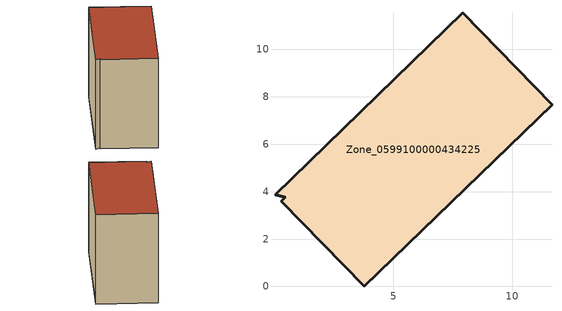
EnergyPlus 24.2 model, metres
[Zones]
Zone_0599100000434225
 floor ground (C_G): 7.93,11.55 11.68,7.66 3.76,0 0.28,3.6 0.44,3.76 0.01,3.88 z0
 wall outside (C_F): 11.68,7.66 7.93,11.55 0.01,3.88 0.44,3.76 0.28,3.6 3.76,0 11.68,7.66 z0:8.43
 roof outside (C_R): 0.44,3.76 0.28,3.6 3.76,0 11.68,7.66 7.93,11.55 0.01,3.88 z8.43
[BUILDING]
Pand.0599100000434225: North Axis=0; Terrain=City; Loads Convergence Tolerance Value=0.04; Temperature Convergence Tolerance Value=0.4; Solar Distribution=FullExterior; Maximum Number of Warmup Days=25; Minimum Number of Warmup Days=1
[Site:Location]
Rotterdam.The.Hague.AP_ZH_NLD Design_Conditions: Latitude=51.96; Longitude=4.45; Time Zone=1; Elevation=-4.5
[SITE:GROUNDTEMPERATURE:BUILDINGSURFACE]
18, 18, 18, 18, 18, 18, 18, 18, 18, 18, 18, 18
[MATERIAL] Thermal Absorptance=0.9; Solar Absorptance=0.7; Visible Absorptance=0.7
Name | Roughness | Thickness | Conductivity | Density | Specific Heat
G.TI.2006-2014 | MediumSmooth | 0.15 | 0.06 | 540 | 1210
F.TI.2006-2014 | Rough | 0.3 | 0.12 | 1920 | 840
R.TI.2006-2014 | MediumRough | 0.2 | 0.08 | 1500 | 1000
[CONSTRUCTION]
C_G: G.TI.2006-2014
C_F: F.TI.2006-2014
C_R: R.TI.2006-2014
[ZONE]
Zone_0599100000434225: Type=1; Multiplier=1; Ceiling Height=Autocalculate; Volume=Autocalculate; Floor Area=autocalculate; Part of Total Floor Area=Yes
[ZONEINFILTRATION:DESIGNFLOWRATE]
Infil_Zone_0599100000434225: Zone or ZoneList or Space or SpaceList=Zone_0599100000434225; Schedule=AlwaysOn; Design Flow Rate Calculation Method=Flow/Area; Flow Rate per Floor Area=0.0015; Constant Term Coefficient=1; Temperature Term Coefficient=0; Velocity Term Coefficient=0; Velocity Squared Term Coefficient=0
[HVACTEMPLATE:ZONE:IDEALLOADSAIRSYSTEM]
Zone_0599100000434225: Maximum Heating Supply Air Temperature=50; Minimum Cooling Supply Air Temperature=13; Maximum Heating Supply Air Humidity Ratio=0.0156; Minimum Cooling Supply Air Humidity Ratio=0.0077; Heating Limit=NoLimit; Cooling Limit=NoLimit; Dehumidification Control Type=ConstantSensibleHeatRatio; Cooling Sensible Heat Ratio=0.7; Dehumidification Setpoint=60; Humidification Control Type=None; Humidification Setpoint=30; Outdoor Air Method=None; Outdoor Air Flow Rate per Person=0.00944; Outdoor Air Flow Rate per Zone Floor Area=0; Outdoor Air Flow Rate per Zone=0; Demand Controlled Ventilation Type=None; Outdoor Air Economizer Type=NoEconomizer; Heat Recovery Type=None; Sensible Heat Recovery Effectiveness=0.7; Latent Heat Recovery Effectiveness=0.65
[ZONECONTROL:THERMOSTAT]
ThermostatControl_Zone_0599100000434225: Zone or ZoneList=Zone_0599100000434225; Control Type Schedule=DualSetpointControlType; Control 1=Thermostat_Zone_0599100000434225; Temperature Difference Between Cutout And Setpoint=0
[THERMOSTATSETPOINT:DUALSETPOINT]
Thermostat_Zone_0599100000434225: Heating Setpoint Temperature Schedule=HeatingSetpoint_Zone_0599100000434225; Cooling Setpoint Temperature Schedule=CoolingSetpoint_Zone_0599100000434225
[SCHEDULE:COMPACT]
HeatingSetpoint_Zone_0599100000434225: Through: 12/31, For: AllDays, Until: 24:00, 21
CoolingSetpoint_Zone_0599100000434225: Through: 12/31, For: AllDays, Until: 24:00, 24
DualSetpointControlType: Through: 12/31, For: AllDays, Until: 24:00, 4
AlwaysOn: Through: 12/31, For: AllDays, Until: 24:00, 1
